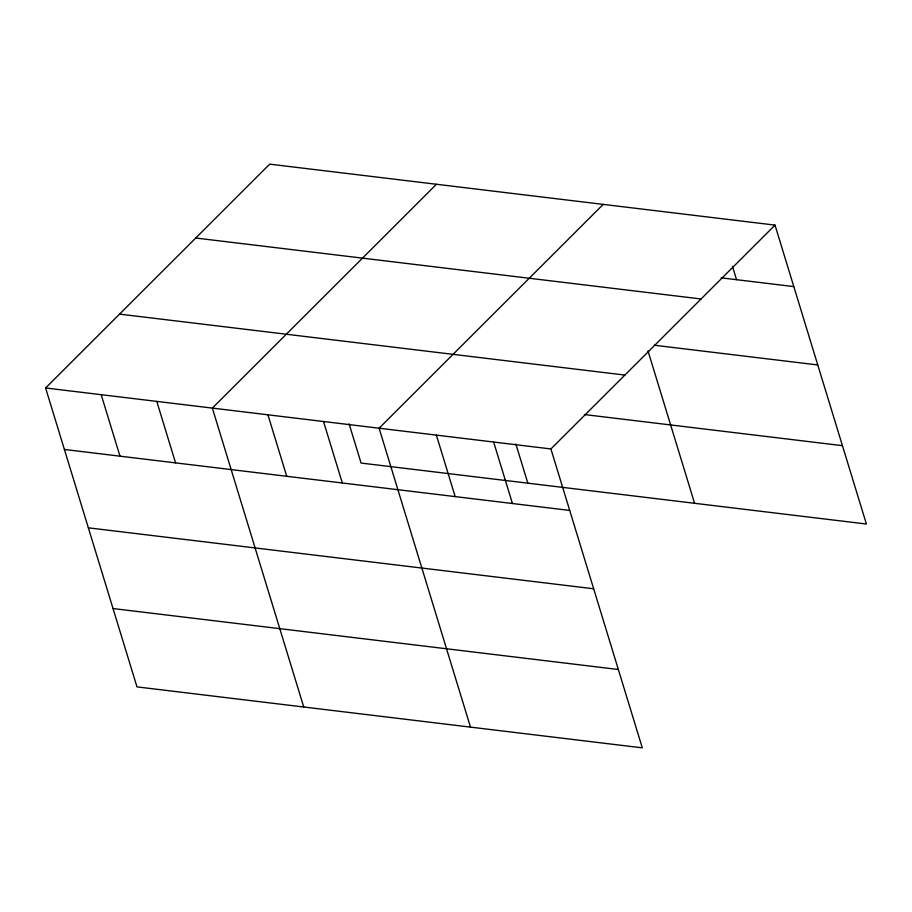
<?xml version="1.0" encoding="UTF-8"?>
<svg xmlns="http://www.w3.org/2000/svg" width="912" height="912" viewBox="0 0 912 912"><rect width="100%" height="100%" fill="white"/><g stroke="black" fill="none" stroke-linecap="round" stroke-linejoin="round"><path stroke-width="1.37" d="M775.018 225.116L550.916 448.943L642.299 747.851L136.982 686.884L45.6 387.976L269.701 164.149L775.018 225.116L866.4 524.024L361.084 463.057L349.102 423.886M436.449 184.27L212.359 408.097L303.742 707.005M603.208 204.391L379.107 428.218L470.489 727.115M721.175 277.841L793.816 286.596M195.749 238.021L701.066 298.976M654.337 345.238L817.768 364.948M119.552 314.116L624.868 375.071M584.478 414.55L842.449 445.672M45.6 387.976L550.916 448.943M64.399 449.468L569.715 510.424M88.35 527.82L593.666 588.776M113.031 608.543L618.347 669.499M732.461 266.327L736.543 279.688M648.01 350.949L694.591 503.299M515.861 444.007L527.843 483.178M493.643 442.035L512.441 503.515M436.381 435.127L455.179 496.607M323.521 421.504L342.319 482.995M267.934 414.8L286.733 476.292M156.773 401.394L175.571 462.874M101.186 394.691L119.985 456.171"/></g></svg>
